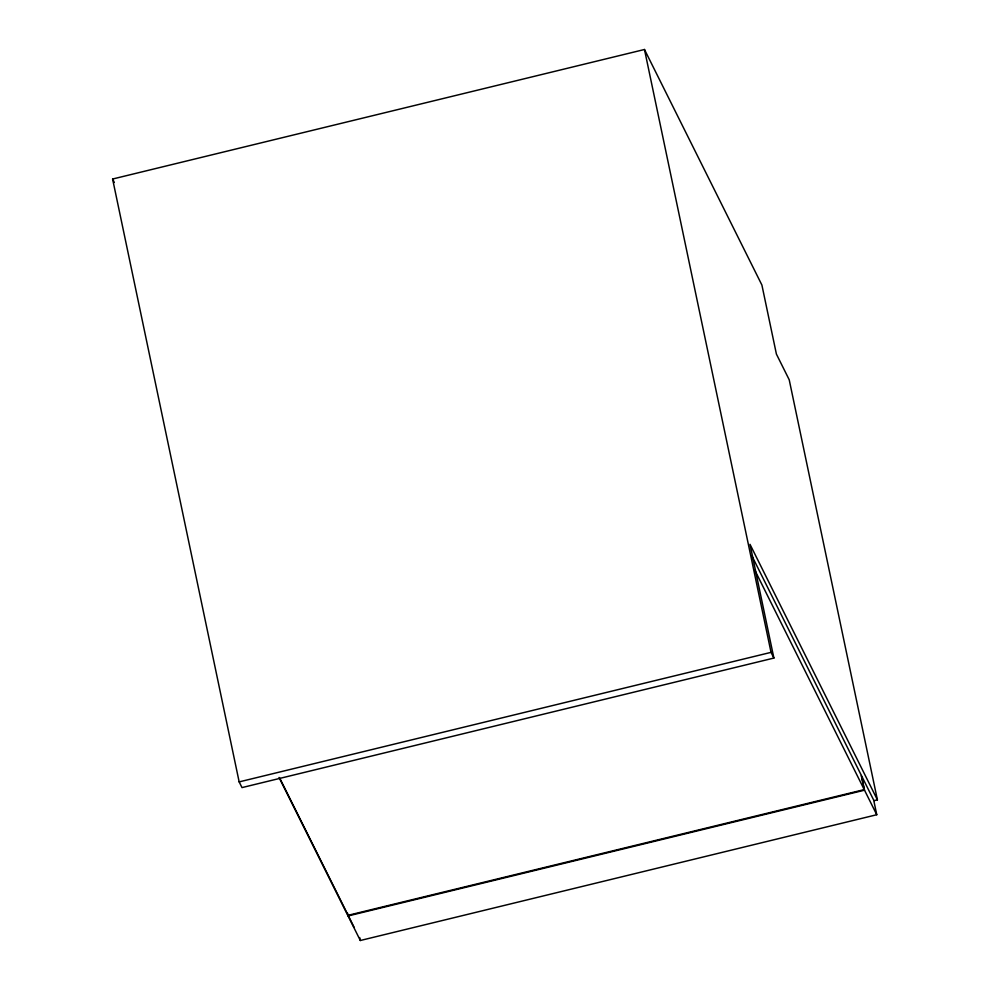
<?xml version="1.0" encoding="UTF-8"?>
<svg xmlns="http://www.w3.org/2000/svg" width="990" height="990" viewBox="0 0 990 990"><rect width="100%" height="100%" fill="white"/><g stroke="black" fill="none" stroke-linecap="round" stroke-linejoin="round"><path stroke-width="1.49" d="M877.4 799.846L749.999 544.327L773.883 658.065L242.006 787.595L239.159 781.89L112.6 179.029L644.478 49.5L761.904 285.046L776.408 354.098L789.216 379.789L877.4 799.846L874.405 800.576M239.159 781.89L771.037 652.361L773.883 658.065M751.806 555.675L861.152 774.984L864.233 789.612L347.799 915.379L279.031 777.447M348.084 915.948L864.518 790.181L876.756 814.733L360.323 940.5L348.084 915.948L347.465 913.028M754.887 570.289L864.233 789.612M112.6 179.029L114.308 182.457M279.737 778.115L354.111 927.284M876.756 814.733L873.687 800.106L861.436 775.554L864.518 790.181M644.478 49.5L771.037 652.361M359.704 937.58L360.323 940.5"/></g></svg>
